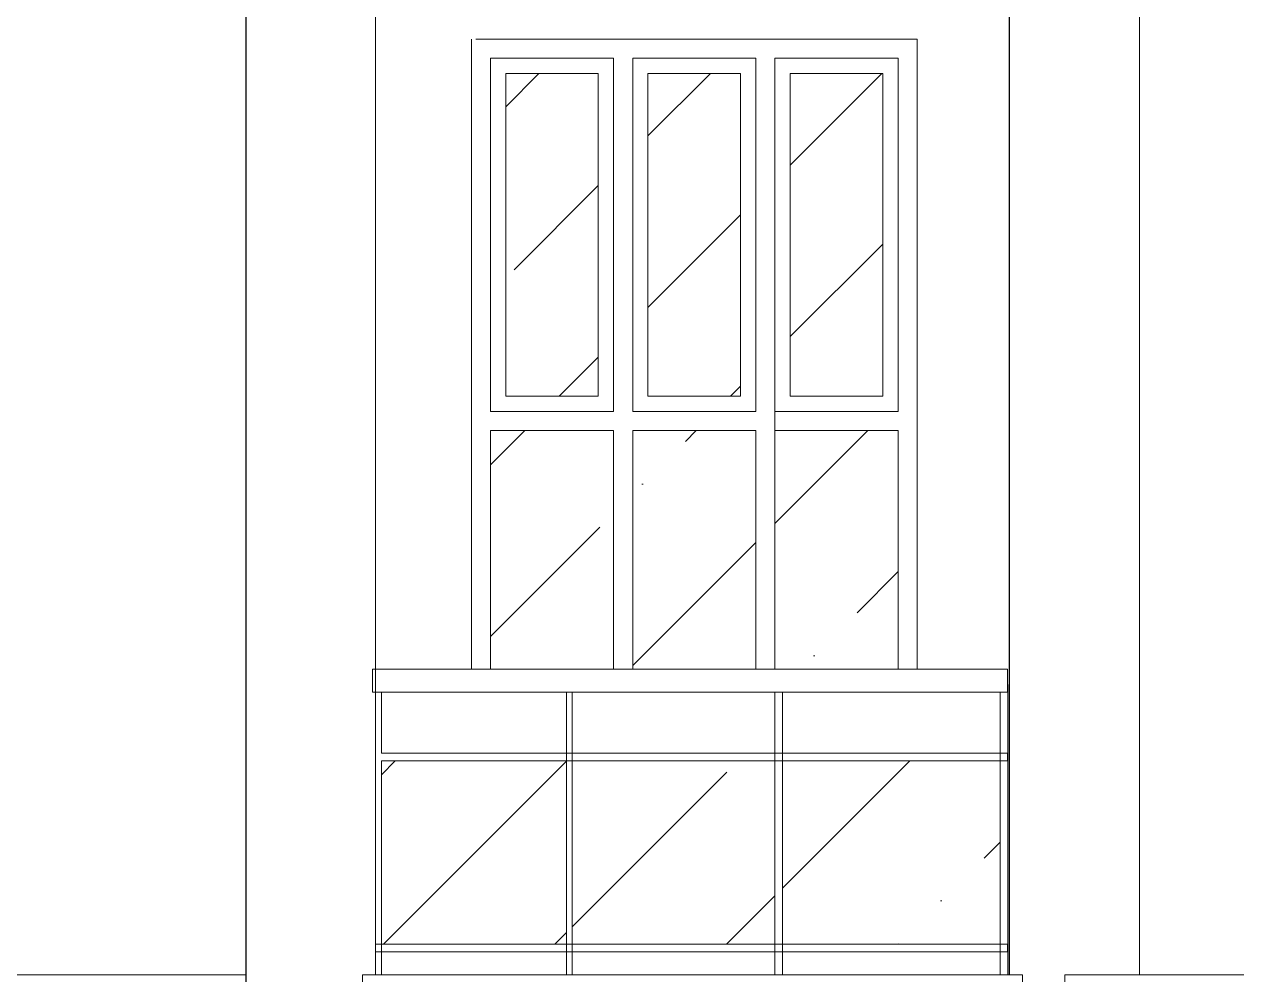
# Model space of a CAD drawing. Header units: millimetres. Extents: x -667 to -468, y -723 to -475.
# Drawn here: x -650.398 to -647.223, y -491.045 to -488.556 of the extents above; entities that cross this region are included whole.
import ezdxf

# ---------------------------------------------------------------- set-up
doc = ezdxf.new("R2010")
doc.units = ezdxf.units.MM
doc.layers.get('0').update_dxf_attribs({"lineweight": 9})
doc.layers.add('dinding', color=36, linetype='Continuous', lineweight=9)
doc.layers.add('NOTASI', color=250, linetype='Continuous', lineweight=5)

msp = doc.modelspace()

# ---------------------------------------------------------------- hatches: boundary and pattern name
at = {"layer": 'NOTASI'}
h = msp.add_hatch(dxfattribs=at)
h.set_pattern_fill('ANSI35', color=256, scale=0.1, style=0)
h.set_pattern_definition([(45, (2.1769, 1e-13), (-0.4490128, 0.4490128), []), (45, (2.6259, 1e-13), (-0.4490128, 0.4490128), [0.79375, -0.15875, 0, -0.15875])])
h.paths.add_polyline_path([(-648.8951, -488.6849), (-649.1376, -488.6849), (-649.1376, -489.5299), (-648.8951, -489.5299)])
h.paths.add_polyline_path([(-648.5225, -488.6849), (-648.7651, -488.6849), (-648.7651, -489.5299), (-648.5225, -489.5299)])
h.paths.add_polyline_path([(-648.15, -488.6849), (-648.3925, -488.6849), (-648.3925, -489.5299), (-648.15, -489.5299)])
h.paths.add_polyline_path([(-649.1776, -490.2449), (-648.8551, -490.2449), (-648.8551, -489.6199), (-649.1776, -489.6199)])
h.paths.add_polyline_path([(-648.8051, -490.2449), (-648.4825, -490.2449), (-648.4825, -489.6199), (-648.8051, -489.6199)])
h.paths.add_polyline_path([(-648.4325, -490.2449), (-648.11, -490.2449), (-648.11, -489.6199), (-648.4325, -489.6199)])
h = msp.add_hatch(dxfattribs=at)
h.set_pattern_fill('ANSI35', color=256, scale=0.1, style=0)
h.set_pattern_definition([(45, (-11.52194, 2.3887), (-0.4490128, 0.4490128), []), (45, (-11.0729, 2.3887), (-0.4490128, 0.4490128), [0.79375, -0.15875, 0, -0.15875])])
h.paths.add_polyline_path([(-648.4332, -490.4849), (-648.9632, -490.4849), (-648.9632, -490.9649), (-648.4332, -490.9649)])
h.paths.add_polyline_path([(-647.8432, -490.4849), (-648.4132, -490.4849), (-648.4132, -490.9649), (-647.8432, -490.9649)])
h.paths.add_polyline_path([(-648.9783, -490.4849), (-649.4632, -490.4849), (-649.4632, -490.9649), (-648.9783, -490.9649)])

# ---------------------------------------------------------------- linework, layer by layer
at = {"lineweight": 30}
for points in [[(-649.8183, -488.0329), (-649.8183, -491.5449)], [(-647.8183, -491.0449), (-647.8183, -491.0449), (-647.8183, -488.0329)]]:
    msp.add_lwpolyline(points, dxfattribs=at)
at = {"layer": 'dinding'}
for p, q in [((-649.8183, -490.2449), (-649.8183, -488.0329)), ((-649.4783, -491.0449), (-649.4783, -488.0329)), ((-647.8183, -491.0449), (-647.8183, -488.0329)), ((-647.4783, -491.0449), (-647.4783, -488.0329)), ((-649.2276, -488.5949), (-649.2276, -490.2449)), ((-649.2159, -488.5949), (-648.06, -488.5949)), ((-648.06, -488.5949), (-648.06, -490.2449)), ((-648.8551, -488.6449), (-649.1776, -488.6449)), ((-649.1776, -488.6449), (-649.1776, -489.5699)), ((-648.8551, -489.5699), (-648.8551, -488.6449)), ((-648.4825, -488.6449), (-648.8051, -488.6449)), ((-648.8051, -489.5699), (-648.8051, -488.6449)), ((-648.4825, -489.5699), (-648.4825, -488.6449)), ((-648.4325, -488.6449), (-648.4325, -490.2449)), ((-648.11, -488.6449), (-648.4325, -488.6449)), ((-648.4325, -489.5699), (-648.4325, -488.6449)), ((-648.11, -489.5699), (-648.11, -488.6449)), ((-648.8551, -489.5699), (-649.1776, -489.5699)), ((-648.4825, -489.5699), (-648.8051, -489.5699)), ((-648.11, -489.5699), (-648.4325, -489.5699)), ((-649.1776, -489.6199), (-649.1776, -490.2449)), ((-648.8551, -489.6199), (-649.1776, -489.6199)), ((-648.8551, -490.2449), (-648.8551, -489.6199)), ((-648.8051, -490.2449), (-648.8051, -489.6199)), ((-648.4825, -489.6199), (-648.8051, -489.6199)), ((-648.4825, -490.2449), (-648.4825, -489.6199)), ((-648.4325, -490.2449), (-648.4325, -489.6199)), ((-648.11, -489.6199), (-648.4325, -489.6199)), ((-648.11, -490.2449), (-648.11, -489.6199)), ((-649.4783, -490.2449), (-649.4866, -490.2449)), ((-649.4866, -490.2449), (-649.4866, -490.3049)), ((-649.4783, -490.2449), (-647.8233, -490.2449)), ((-648.9783, -490.2449), (-648.9866, -490.2449)), ((-647.8233, -490.2849), (-647.8233, -490.2449)), ((-647.8233, -490.2849), (-647.8232, -490.2849)), ((-647.8233, -490.3049), (-647.8233, -490.2849)), ((-647.8232, -490.2849), (-647.8232, -491.0449)), ((-649.4783, -490.3049), (-649.4866, -490.3049)), ((-649.4783, -490.4649), (-649.4783, -490.3049)), ((-649.4632, -490.3049), (-649.4783, -490.3049)), ((-648.9632, -490.3049), (-649.4632, -490.3049)), ((-649.4632, -490.3049), (-649.4632, -490.4649)), ((-648.4332, -490.3049), (-648.9866, -490.3049)), ((-648.9632, -490.3049), (-648.9866, -490.3049)), ((-648.9783, -490.4649), (-648.9783, -490.3049)), ((-648.9632, -490.3049), (-648.9632, -490.4649)), ((-648.4332, -490.3049), (-648.4332, -490.4649)), ((-648.4132, -490.3049), (-648.4332, -490.3049)), ((-648.4132, -490.3049), (-648.4132, -490.4649)), ((-647.8432, -490.3049), (-648.4132, -490.3049)), ((-647.8432, -490.4649), (-647.8432, -490.3049)), ((-647.8233, -490.3049), (-647.8432, -490.3049)), ((-649.4783, -490.9649), (-649.4783, -490.4849)), ((-649.4632, -490.4649), (-648.9632, -490.4649)), ((-649.4632, -490.4849), (-648.0797, -490.4849)), ((-649.4632, -490.4849), (-649.4632, -490.9649)), ((-648.9783, -490.4849), (-648.9783, -490.4649)), ((-648.9783, -490.9649), (-648.9783, -490.4849)), ((-648.9632, -490.4649), (-648.4332, -490.4649)), ((-648.9632, -490.4649), (-648.9632, -490.4849)), ((-648.9632, -490.4849), (-648.9632, -490.9649)), ((-648.9632, -490.4849), (-648.4332, -490.4849)), ((-648.4332, -490.4649), (-648.4132, -490.4649)), ((-648.4332, -490.4649), (-648.4332, -490.4849)), ((-648.4332, -490.4849), (-648.4132, -490.4849)), ((-648.4332, -490.4849), (-648.4332, -490.9649)), ((-648.4132, -490.4649), (-647.8432, -490.4649)), ((-648.4132, -490.4649), (-648.4132, -490.4849)), ((-648.4132, -490.4849), (-648.4132, -490.9649)), ((-648.4132, -490.4849), (-647.8432, -490.4849)), ((-647.8432, -490.4649), (-647.8432, -490.4849)), ((-647.8432, -490.4649), (-647.8233, -490.4649)), ((-647.8432, -490.9649), (-647.8432, -490.4849)), ((-647.8432, -490.4849), (-647.8233, -490.4849)), ((-647.8233, -490.4649), (-647.8233, -490.4849)), ((-649.4783, -490.9649), (-649.4632, -490.9649)), ((-649.4783, -490.9849), (-649.4783, -490.9649)), ((-649.4783, -490.9849), (-649.4632, -490.9849)), ((-649.4783, -491.0449), (-649.4783, -490.9849)), ((-649.4632, -490.9649), (-649.4632, -490.9849)), ((-649.4632, -490.9649), (-648.9783, -490.9649)), ((-649.4632, -490.9849), (-649.4632, -491.0449)), ((-649.4632, -490.9849), (-648.9783, -490.9849)), ((-648.9783, -490.9649), (-648.9632, -490.9649)), ((-648.9783, -490.9849), (-648.9783, -490.9649)), ((-648.9783, -490.9849), (-648.9632, -490.9849)), ((-648.9783, -491.0449), (-648.9783, -490.9849)), ((-648.9632, -490.9649), (-648.4332, -490.9649)), ((-648.9632, -490.9649), (-648.9632, -490.9849)), ((-648.9632, -490.9849), (-648.9632, -491.0449)), ((-648.9632, -490.9849), (-648.4332, -490.9849)), ((-648.4332, -490.9649), (-648.4132, -490.9649)), ((-648.4332, -490.9649), (-648.4332, -490.9849)), ((-648.4332, -490.9849), (-648.4132, -490.9849)), ((-648.4332, -490.9849), (-648.4332, -491.0449)), ((-648.4132, -490.9649), (-647.8432, -490.9649)), ((-648.4132, -490.9649), (-648.4132, -490.9849)), ((-648.4132, -490.9849), (-648.4132, -491.0449)), ((-648.4132, -490.9849), (-647.8432, -490.9849)), ((-647.8432, -490.9649), (-647.8432, -490.9849)), ((-647.8432, -490.9649), (-647.8233, -490.9649)), ((-647.8432, -490.9849), (-647.8432, -491.0449)), ((-647.8432, -490.9849), (-647.8233, -490.9849)), ((-647.8233, -490.9649), (-647.8233, -490.9849)), ((-649.8183, -491.0449), (-653.5008, -491.0449)), ((-649.4783, -491.0449), (-649.5126, -491.0449)), ((-648.4332, -491.0449), (-649.5126, -491.0449)), ((-649.5126, -491.0449), (-649.5126, -491.1449)), ((-649.4783, -491.0449), (-649.4632, -491.0449)), ((-648.9783, -491.0449), (-648.9632, -491.0449)), ((-648.4132, -491.0449), (-648.4332, -491.0449)), ((-647.8432, -491.0449), (-648.4132, -491.0449)), ((-647.8432, -491.0449), (-647.8232, -491.0449)), ((-647.8232, -491.0449), (-647.8183, -491.0449)), ((-647.784, -491.0449), (-647.8183, -491.0449)), ((-647.784, -491.0449), (-647.784, -491.1449)), ((-647.6733, -491.1449), (-647.6733, -491.0449)), ((-647.0798, -491.0449), (-647.6733, -491.0449))]:
    msp.add_line(p, q, dxfattribs=at)
for points in [[(-648.8951, -489.5299), (-648.8951, -488.6849), (-649.1376, -488.6849), (-649.1376, -489.5299)], [(-648.5225, -489.5299), (-648.5225, -488.6849), (-648.7651, -488.6849), (-648.7651, -489.5299)], [(-648.15, -489.5299), (-648.15, -488.6849), (-648.3925, -488.6849), (-648.3925, -489.5299)]]:
    msp.add_lwpolyline(points, close=True, dxfattribs=at)

doc.saveas('drawing.dxf')
